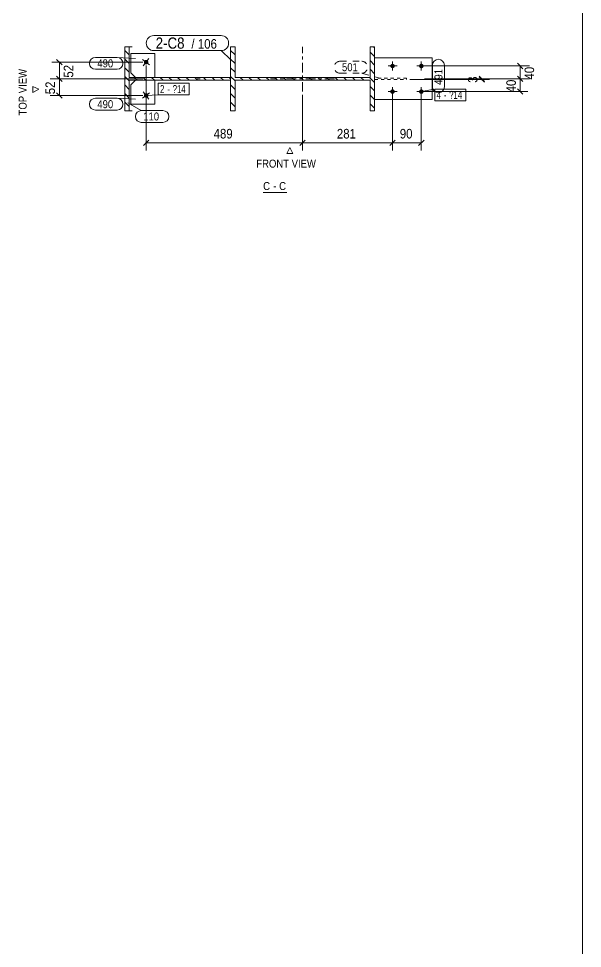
# Model space of a CAD drawing. Header units: millimetres. Extents: x 2 to 579, y 1 to 825.
# Drawn here: x 402.8 to 579, y 295.7 to 586.2 of the extents above; entities that cross this region are included whole.
import ezdxf

# ---------------------------------------------------------------- set-up
doc = ezdxf.new("R2010")
doc.units = ezdxf.units.MM
for name, pattern in [('XKITLINE00', [0]), ('XKITLINE01', [4, 1, -1, 1, -1]), ('XKITLINE02', [4, 2, -2]), ('XKITLINE03', [6, 3, -1, 1, -1])]:
    doc.linetypes.add(name, pattern=pattern)
for name, color, linetype, lineweight in [('Bolt', 3, 'Continuous', 0), ('BoltMark', 7, 'Continuous', 0), ('Dimensions', 7, 'Continuous', 0), ('DrawingSheet', 5, 'Continuous', 0), ('OtherObjectType', 7, 'Continuous', 0), ('Part', 2, 'Continuous', 0), ('PartMark', 7, 'Continuous', 0)]:
    doc.layers.add(name, color=color, linetype=linetype, lineweight=lineweight)
doc.styles.add('ARIAL', font='ARIAL.TTF')
doc.styles.add('ARIAL_NARROW', font='ARIALN.TTF')

# ---------------------------------------------------------------- blocks, each defined once
blk = doc.blocks.new('*A3')
at = {"layer": 'Part', "color": 7, "linetype": 'XKITLINE00', "lineweight": 0}
for p, q in [((470.47, 574.85), (469.07, 576.25)), ((514.07, 574.35), (512.67, 575.75)), ((514.07, 577.05), (513.73, 577.39)), ((470.47, 572.15), (469.07, 573.55)), ((514.07, 571.66), (512.67, 573.06)), ((470.47, 569.46), (469.07, 570.86)), ((514.07, 568.96), (512.67, 570.36)), ((470.47, 566.76), (469.07, 568.16)), ((472.99, 566.94), (472.09, 567.84)), ((475.69, 566.94), (474.79, 567.84)), ((478.38, 566.94), (477.48, 567.84)), ((481.08, 566.94), (480.18, 567.84)), ((483.77, 566.94), (482.87, 567.84)), ((486.46, 566.94), (485.56, 567.84)), ((489.16, 566.94), (488.26, 567.84)), ((491.85, 566.94), (490.95, 567.84)), ((494.55, 566.94), (493.65, 567.84)), ((497.24, 566.94), (496.34, 567.84)), ((499.93, 566.94), (499.03, 567.84)), ((502.63, 566.94), (501.73, 567.84)), ((505.32, 566.94), (504.42, 567.84)), ((508.02, 566.94), (507.12, 567.84)), ((510.71, 566.94), (509.81, 567.84)), ((514.07, 566.27), (512.5, 567.84)), ((470.47, 564.07), (469.07, 565.47)), ((514.07, 563.58), (512.67, 564.98)), ((470.47, 561.38), (469.07, 562.78)), ((514.07, 560.88), (512.67, 562.28)), ((470.42, 558.73), (469.07, 560.08)), ((470.47, 558.68), (470.42, 558.73)), ((514.07, 558.19), (512.67, 559.59)), ((469.07, 557.39), (469.07, 557.39)), ((469.07, 557.39), (469.07, 557.39))]:
    blk.add_line(p, q, dxfattribs=at)
blk = doc.blocks.new('*A4')
at = {"layer": 'Part', "color": 7, "linetype": 'XKITLINE00', "lineweight": 0}
for p, q in [((437.41, 574.84), (436, 576.25)), ((437.41, 572.15), (436, 573.55)), ((437.41, 569.45), (436, 570.86)), ((437.41, 566.76), (436, 568.16)), ((439.92, 566.94), (439.02, 567.84)), ((442.61, 566.94), (441.71, 567.84)), ((445.31, 566.94), (444.41, 567.84)), ((448, 566.94), (447.1, 567.84)), ((450.7, 566.94), (449.8, 567.84)), ((453.39, 566.94), (452.49, 567.84)), ((456.09, 566.94), (455.19, 567.84)), ((458.78, 566.94), (457.88, 567.84)), ((461.47, 566.94), (460.57, 567.84)), ((464.17, 566.94), (463.27, 567.84)), ((466.86, 566.94), (465.96, 567.84)), ((469.07, 567.42), (468.66, 567.84)), ((437.41, 564.06), (436, 565.47)), ((437.41, 561.37), (436, 562.78)), ((437.35, 558.73), (436, 560.08)), ((437.41, 558.68), (437.35, 558.73))]:
    blk.add_line(p, q, dxfattribs=at)
blk = doc.blocks.new('*A79')
at = {"layer": 'Bolt'}
for points in [[(519.64, 570.69), (519.6, 570.69), (519.57, 570.7), (519.54, 570.7), (519.5, 570.71), (519.47, 570.72), (519.44, 570.73), (519.4, 570.74), (519.37, 570.76), (519.34, 570.77), (519.31, 570.79), (519.28, 570.81), (519.26, 570.83), (519.23, 570.85), (519.2, 570.87), (519.18, 570.89), (519.15, 570.92), (519.13, 570.94), (519.11, 570.97), (519.09, 571), (519.07, 571.03), (519.06, 571.06), (519.04, 571.09), (519.03, 571.12), (519.01, 571.15), (519, 571.18), (518.99, 571.22), (518.99, 571.25), (518.98, 571.29), (518.98, 571.32), (518.97, 571.35), (518.97, 571.39), (518.97, 571.42), (518.98, 571.46), (518.98, 571.49), (518.99, 571.52), (518.99, 571.56), (519, 571.59), (519.01, 571.62), (519.03, 571.66), (519.04, 571.69), (519.06, 571.72), (519.07, 571.75), (519.09, 571.78), (519.11, 571.8), (519.13, 571.83), (519.15, 571.86), (519.18, 571.88), (519.2, 571.91), (519.23, 571.93), (519.26, 571.95), (519.28, 571.97), (519.31, 571.99), (519.34, 572.01), (519.37, 572.02), (519.4, 572.03), (519.44, 572.05), (519.47, 572.06), (519.5, 572.07), (519.54, 572.07), (519.57, 572.08), (519.6, 572.08), (519.64, 572.09), (519.67, 572.09), (519.71, 572.09), (519.74, 572.08), (519.78, 572.08), (519.81, 572.07), (519.84, 572.07), (519.88, 572.06), (519.91, 572.05), (519.94, 572.03), (519.97, 572.02), (520, 572.01), (520.03, 571.99), (520.06, 571.97), (520.09, 571.95), (520.12, 571.93), (520.14, 571.91), (520.17, 571.88), (520.19, 571.86), (520.21, 571.83), (520.23, 571.8), (520.25, 571.78), (520.27, 571.75), (520.29, 571.72), (520.31, 571.69), (520.32, 571.66), (520.33, 571.62), (520.34, 571.59), (520.35, 571.56), (520.36, 571.52), (520.37, 571.49), (520.37, 571.46), (520.37, 571.42), (520.37, 571.39), (520.37, 571.35), (520.37, 571.32), (520.37, 571.29), (520.36, 571.25), (520.35, 571.22), (520.34, 571.18), (520.33, 571.15), (520.32, 571.12), (520.31, 571.09), (520.29, 571.06), (520.27, 571.03), (520.25, 571), (520.23, 570.97), (520.21, 570.94), (520.19, 570.92), (520.17, 570.89), (520.14, 570.87), (520.12, 570.85), (520.09, 570.83), (520.06, 570.81), (520.03, 570.79), (520, 570.77), (519.97, 570.76), (519.94, 570.74), (519.91, 570.73), (519.88, 570.72), (519.84, 570.71), (519.81, 570.7), (519.78, 570.7), (519.74, 570.69), (519.71, 570.69), (519.67, 570.69)], [(528.64, 570.69), (528.6, 570.69), (528.57, 570.7), (528.54, 570.7), (528.5, 570.71), (528.47, 570.72), (528.44, 570.73), (528.4, 570.74), (528.37, 570.76), (528.34, 570.77), (528.31, 570.79), (528.28, 570.81), (528.26, 570.83), (528.23, 570.85), (528.2, 570.87), (528.18, 570.89), (528.15, 570.92), (528.13, 570.94), (528.11, 570.97), (528.09, 571), (528.07, 571.03), (528.06, 571.06), (528.04, 571.09), (528.03, 571.12), (528.01, 571.15), (528, 571.18), (527.99, 571.22), (527.99, 571.25), (527.98, 571.29), (527.98, 571.32), (527.97, 571.35), (527.97, 571.39), (527.97, 571.42), (527.98, 571.46), (527.98, 571.49), (527.99, 571.52), (527.99, 571.56), (528, 571.59), (528.01, 571.62), (528.03, 571.66), (528.04, 571.69), (528.06, 571.72), (528.07, 571.75), (528.09, 571.78), (528.11, 571.8), (528.13, 571.83), (528.15, 571.86), (528.18, 571.88), (528.2, 571.91), (528.23, 571.93), (528.26, 571.95), (528.28, 571.97), (528.31, 571.99), (528.34, 572.01), (528.37, 572.02), (528.4, 572.03), (528.44, 572.05), (528.47, 572.06), (528.5, 572.07), (528.54, 572.07), (528.57, 572.08), (528.6, 572.08), (528.64, 572.09), (528.67, 572.09), (528.71, 572.09), (528.74, 572.08), (528.78, 572.08), (528.81, 572.07), (528.84, 572.07), (528.88, 572.06), (528.91, 572.05), (528.94, 572.03), (528.97, 572.02), (529, 572.01), (529.03, 571.99), (529.06, 571.97), (529.09, 571.95), (529.12, 571.93), (529.14, 571.91), (529.17, 571.88), (529.19, 571.86), (529.21, 571.83), (529.23, 571.8), (529.25, 571.78), (529.27, 571.75), (529.29, 571.72), (529.31, 571.69), (529.32, 571.66), (529.33, 571.62), (529.34, 571.59), (529.35, 571.56), (529.36, 571.52), (529.37, 571.49), (529.37, 571.46), (529.37, 571.42), (529.37, 571.39), (529.37, 571.35), (529.37, 571.32), (529.37, 571.29), (529.36, 571.25), (529.35, 571.22), (529.34, 571.18), (529.33, 571.15), (529.32, 571.12), (529.31, 571.09), (529.29, 571.06), (529.27, 571.03), (529.25, 571), (529.23, 570.97), (529.21, 570.94), (529.19, 570.92), (529.17, 570.89), (529.14, 570.87), (529.12, 570.85), (529.09, 570.83), (529.06, 570.81), (529.03, 570.79), (529, 570.77), (528.97, 570.76), (528.94, 570.74), (528.91, 570.73), (528.88, 570.72), (528.84, 570.71), (528.81, 570.7), (528.78, 570.7), (528.74, 570.69), (528.71, 570.69), (528.67, 570.69)], [(519.64, 562.69), (519.6, 562.69), (519.57, 562.7), (519.54, 562.7), (519.5, 562.71), (519.47, 562.72), (519.44, 562.73), (519.4, 562.74), (519.37, 562.76), (519.34, 562.77), (519.31, 562.79), (519.28, 562.81), (519.26, 562.83), (519.23, 562.85), (519.2, 562.87), (519.18, 562.89), (519.15, 562.92), (519.13, 562.94), (519.11, 562.97), (519.09, 563), (519.07, 563.03), (519.06, 563.06), (519.04, 563.09), (519.03, 563.12), (519.01, 563.15), (519, 563.18), (518.99, 563.22), (518.99, 563.25), (518.98, 563.29), (518.98, 563.32), (518.97, 563.35), (518.97, 563.39), (518.97, 563.42), (518.98, 563.46), (518.98, 563.49), (518.99, 563.52), (518.99, 563.56), (519, 563.59), (519.01, 563.62), (519.03, 563.66), (519.04, 563.69), (519.06, 563.72), (519.07, 563.75), (519.09, 563.78), (519.11, 563.8), (519.13, 563.83), (519.15, 563.86), (519.18, 563.88), (519.2, 563.91), (519.23, 563.93), (519.26, 563.95), (519.28, 563.97), (519.31, 563.99), (519.34, 564.01), (519.37, 564.02), (519.4, 564.03), (519.44, 564.05), (519.47, 564.06), (519.5, 564.07), (519.54, 564.07), (519.57, 564.08), (519.6, 564.08), (519.64, 564.09), (519.67, 564.09), (519.71, 564.09), (519.74, 564.08), (519.78, 564.08), (519.81, 564.07), (519.84, 564.07), (519.88, 564.06), (519.91, 564.05), (519.94, 564.03), (519.97, 564.02), (520, 564.01), (520.03, 563.99), (520.06, 563.97), (520.09, 563.95), (520.12, 563.93), (520.14, 563.91), (520.17, 563.88), (520.19, 563.86), (520.21, 563.83), (520.23, 563.8), (520.25, 563.78), (520.27, 563.75), (520.29, 563.72), (520.31, 563.69), (520.32, 563.66), (520.33, 563.62), (520.34, 563.59), (520.35, 563.56), (520.36, 563.52), (520.37, 563.49), (520.37, 563.46), (520.37, 563.42), (520.37, 563.39), (520.37, 563.35), (520.37, 563.32), (520.37, 563.29), (520.36, 563.25), (520.35, 563.22), (520.34, 563.18), (520.33, 563.15), (520.32, 563.12), (520.31, 563.09), (520.29, 563.06), (520.27, 563.03), (520.25, 563), (520.23, 562.97), (520.21, 562.94), (520.19, 562.92), (520.17, 562.89), (520.14, 562.87), (520.12, 562.85), (520.09, 562.83), (520.06, 562.81), (520.03, 562.79), (520, 562.77), (519.97, 562.76), (519.94, 562.74), (519.91, 562.73), (519.88, 562.72), (519.84, 562.71), (519.81, 562.7), (519.78, 562.7), (519.74, 562.69), (519.71, 562.69), (519.67, 562.69)], [(528.64, 562.69), (528.6, 562.69), (528.57, 562.7), (528.54, 562.7), (528.5, 562.71), (528.47, 562.72), (528.44, 562.73), (528.4, 562.74), (528.37, 562.76), (528.34, 562.77), (528.31, 562.79), (528.28, 562.81), (528.26, 562.83), (528.23, 562.85), (528.2, 562.87), (528.18, 562.89), (528.15, 562.92), (528.13, 562.94), (528.11, 562.97), (528.09, 563), (528.07, 563.03), (528.06, 563.06), (528.04, 563.09), (528.03, 563.12), (528.01, 563.15), (528, 563.18), (527.99, 563.22), (527.99, 563.25), (527.98, 563.29), (527.98, 563.32), (527.97, 563.35), (527.97, 563.39), (527.97, 563.42), (527.98, 563.46), (527.98, 563.49), (527.99, 563.52), (527.99, 563.56), (528, 563.59), (528.01, 563.62), (528.03, 563.66), (528.04, 563.69), (528.06, 563.72), (528.07, 563.75), (528.09, 563.78), (528.11, 563.8), (528.13, 563.83), (528.15, 563.86), (528.18, 563.88), (528.2, 563.91), (528.23, 563.93), (528.26, 563.95), (528.28, 563.97), (528.31, 563.99), (528.34, 564.01), (528.37, 564.02), (528.4, 564.03), (528.44, 564.05), (528.47, 564.06), (528.5, 564.07), (528.54, 564.07), (528.57, 564.08), (528.6, 564.08), (528.64, 564.09), (528.67, 564.09), (528.71, 564.09), (528.74, 564.08), (528.78, 564.08), (528.81, 564.07), (528.84, 564.07), (528.88, 564.06), (528.91, 564.05), (528.94, 564.03), (528.97, 564.02), (529, 564.01), (529.03, 563.99), (529.06, 563.97), (529.09, 563.95), (529.12, 563.93), (529.14, 563.91), (529.17, 563.88), (529.19, 563.86), (529.21, 563.83), (529.23, 563.8), (529.25, 563.78), (529.27, 563.75), (529.29, 563.72), (529.31, 563.69), (529.32, 563.66), (529.33, 563.62), (529.34, 563.59), (529.35, 563.56), (529.36, 563.52), (529.37, 563.49), (529.37, 563.46), (529.37, 563.42), (529.37, 563.39), (529.37, 563.35), (529.37, 563.32), (529.37, 563.29), (529.36, 563.25), (529.35, 563.22), (529.34, 563.18), (529.33, 563.15), (529.32, 563.12), (529.31, 563.09), (529.29, 563.06), (529.27, 563.03), (529.25, 563), (529.23, 562.97), (529.21, 562.94), (529.19, 562.92), (529.17, 562.89), (529.14, 562.87), (529.12, 562.85), (529.09, 562.83), (529.06, 562.81), (529.03, 562.79), (529, 562.77), (528.97, 562.76), (528.94, 562.74), (528.91, 562.73), (528.88, 562.72), (528.84, 562.71), (528.81, 562.7), (528.78, 562.7), (528.74, 562.69), (528.71, 562.69), (528.67, 562.69)]]:
    blk.add_hatch(color=3, dxfattribs=at).paths.add_polyline_path(points, flags=17)
at = {"layer": 'Bolt', "color": 3, "linetype": 'XKITLINE00', "lineweight": 0}
for p, q in [((519.67, 569.99), (519.67, 572.79)), ((528.67, 569.99), (528.67, 572.79)), ((521.07, 571.39), (518.27, 571.39)), ((530.07, 571.39), (527.27, 571.39)), ((519.67, 561.99), (519.67, 564.79)), ((528.67, 561.99), (528.67, 564.79)), ((521.07, 563.39), (518.27, 563.39)), ((530.07, 563.39), (527.27, 563.39))]:
    blk.add_line(p, q, dxfattribs=at)
blk = doc.blocks.new('*A80')
at = {"layer": 'Bolt'}
blk.add_hatch(color=3, dxfattribs=at).paths.add_polyline_path([(442.14, 573.04), (442.16, 573.07), (442.19, 573.09), (442.21, 573.12), (442.24, 573.14), (442.27, 573.16), (442.3, 573.18), (442.32, 573.2), (442.35, 573.21), (442.39, 573.23), (442.42, 573.24), (442.45, 573.25), (442.48, 573.26), (442.52, 573.27), (442.55, 573.28), (442.58, 573.28), (442.62, 573.29), (442.65, 573.29), (442.69, 573.29), (442.72, 573.29), (442.76, 573.28), (442.79, 573.28), (442.82, 573.27), (442.86, 573.26), (442.89, 573.25), (442.92, 573.24), (442.95, 573.23), (442.98, 573.21), (443.01, 573.2), (443.04, 573.18), (443.07, 573.16), (443.1, 573.14), (443.13, 573.12), (443.15, 573.1), (443.18, 573.07), (443.2, 573.05), (443.22, 573.02), (443.24, 572.99), (443.26, 572.96), (443.28, 572.93), (443.3, 572.9), (443.31, 572.87), (443.32, 572.84), (443.33, 572.81), (443.34, 572.78), (443.35, 572.74), (443.36, 572.71), (443.37, 572.67), (443.37, 572.64), (443.37, 572.61), (443.37, 572.57), (443.37, 572.54), (443.37, 572.5), (443.36, 572.47), (443.35, 572.44), (443.35, 572.4), (443.34, 572.37), (443.32, 572.34), (443.31, 572.31), (443.3, 572.27), (443.28, 572.24), (443.26, 572.21), (443.24, 572.19), (443.22, 572.16), (443.2, 572.13), (443.18, 572.11), (443.15, 572.08), (443.13, 572.06), (443.1, 572.04), (443.07, 572.02), (443.05, 572), (443.02, 571.98), (442.99, 571.96), (442.96, 571.95), (442.92, 571.94), (442.89, 571.92), (442.86, 571.91), (442.83, 571.91), (442.79, 571.9), (442.76, 571.89), (442.72, 571.89), (442.69, 571.89), (442.65, 571.89), (442.62, 571.89), (442.59, 571.89), (442.55, 571.9), (442.52, 571.9), (442.49, 571.91), (442.45, 571.92), (442.42, 571.93), (442.39, 571.95), (442.36, 571.96), (442.33, 571.98), (442.3, 572), (442.27, 572.01), (442.24, 572.04), (442.21, 572.06), (442.19, 572.08), (442.16, 572.1), (442.14, 572.13), (442.12, 572.16), (442.1, 572.18), (442.08, 572.21), (442.06, 572.24), (442.05, 572.27), (442.03, 572.3), (442.02, 572.33), (442.01, 572.37), (442, 572.4), (441.99, 572.43), (441.98, 572.47), (441.98, 572.5), (441.97, 572.54), (441.97, 572.57), (441.97, 572.6), (441.97, 572.64), (441.98, 572.67), (441.98, 572.71), (441.99, 572.74), (442, 572.77), (442.01, 572.81), (442.02, 572.84), (442.03, 572.87), (442.04, 572.9), (442.06, 572.93), (442.08, 572.96), (442.1, 572.99), (442.12, 573.02)], flags=17)
at = {"layer": 'Bolt', "color": 3, "linetype": 'XKITLINE00', "lineweight": 0}
for p, q in [((441.57, 573.45), (443.78, 571.73)), ((441.81, 571.48), (443.53, 573.69))]:
    blk.add_line(p, q, dxfattribs=at)
blk = doc.blocks.new('*A81')
at = {"layer": 'Bolt'}
blk.add_hatch(color=3, dxfattribs=at).paths.add_polyline_path([(443.24, 562.59), (443.26, 562.56), (443.28, 562.53), (443.3, 562.5), (443.31, 562.47), (443.32, 562.44), (443.34, 562.41), (443.35, 562.37), (443.35, 562.34), (443.36, 562.31), (443.37, 562.27), (443.37, 562.24), (443.37, 562.2), (443.37, 562.17), (443.37, 562.14), (443.37, 562.1), (443.36, 562.07), (443.35, 562.03), (443.34, 562), (443.33, 561.97), (443.32, 561.93), (443.31, 561.9), (443.3, 561.87), (443.28, 561.84), (443.26, 561.81), (443.24, 561.78), (443.22, 561.76), (443.2, 561.73), (443.18, 561.7), (443.15, 561.68), (443.13, 561.66), (443.1, 561.64), (443.07, 561.61), (443.04, 561.6), (443.01, 561.58), (442.98, 561.56), (442.95, 561.55), (442.92, 561.53), (442.89, 561.52), (442.86, 561.51), (442.82, 561.5), (442.79, 561.5), (442.76, 561.49), (442.72, 561.49), (442.69, 561.49), (442.65, 561.49), (442.62, 561.49), (442.58, 561.49), (442.55, 561.5), (442.52, 561.51), (442.48, 561.51), (442.45, 561.52), (442.42, 561.54), (442.39, 561.55), (442.35, 561.56), (442.32, 561.58), (442.3, 561.6), (442.27, 561.62), (442.24, 561.64), (442.21, 561.66), (442.19, 561.68), (442.16, 561.71), (442.14, 561.73), (442.12, 561.76), (442.1, 561.79), (442.08, 561.81), (442.06, 561.84), (442.04, 561.87), (442.03, 561.91), (442.02, 561.94), (442.01, 561.97), (442, 562), (441.99, 562.04), (441.98, 562.07), (441.98, 562.1), (441.97, 562.14), (441.97, 562.17), (441.97, 562.21), (441.97, 562.24), (441.98, 562.27), (441.98, 562.31), (441.99, 562.34), (442, 562.38), (442.01, 562.41), (442.02, 562.44), (442.03, 562.47), (442.05, 562.5), (442.06, 562.53), (442.08, 562.56), (442.1, 562.59), (442.12, 562.62), (442.14, 562.65), (442.16, 562.67), (442.19, 562.7), (442.21, 562.72), (442.24, 562.74), (442.27, 562.76), (442.3, 562.78), (442.33, 562.8), (442.36, 562.81), (442.39, 562.83), (442.42, 562.84), (442.45, 562.85), (442.49, 562.86), (442.52, 562.87), (442.55, 562.88), (442.59, 562.88), (442.62, 562.89), (442.65, 562.89), (442.69, 562.89), (442.72, 562.89), (442.76, 562.88), (442.79, 562.88), (442.83, 562.87), (442.86, 562.86), (442.89, 562.85), (442.92, 562.84), (442.96, 562.83), (442.99, 562.81), (443.02, 562.8), (443.05, 562.78), (443.07, 562.76), (443.1, 562.74), (443.13, 562.72), (443.15, 562.69), (443.18, 562.67), (443.2, 562.64), (443.22, 562.62)], flags=17)
at = {"layer": 'Bolt', "color": 3, "linetype": 'XKITLINE00', "lineweight": 0}
for p, q in [((443.78, 563.05), (441.57, 561.33)), ((441.81, 563.29), (443.53, 561.08))]:
    blk.add_line(p, q, dxfattribs=at)
blk = doc.blocks.new('*A82')
at = {"layer": 'Part', "color": 2, "linetype": 'XKITLINE00', "lineweight": 0}
for p, q in [((469.07, 557.39), (469.07, 577.39)), ((469.07, 577.39), (470.47, 577.39)), ((470.47, 577.39), (470.47, 567.84)), ((512.67, 567.84), (512.67, 577.39)), ((512.67, 577.39), (514.07, 577.39)), ((514.07, 577.39), (514.07, 557.39)), ((470.47, 567.84), (512.67, 567.84)), ((512.67, 566.94), (470.47, 566.94)), ((470.47, 566.94), (470.47, 557.39)), ((512.67, 557.39), (512.67, 566.94)), ((470.47, 557.39), (469.07, 557.39)), ((514.07, 557.39), (512.67, 557.39))]:
    blk.add_line(p, q, dxfattribs=at)
at = {"layer": 'Part', "color": 7, "linetype": 'XKITLINE03', "lineweight": 0}
for p, q in [((491.57, 557.39), (491.57, 577.39)), ((501.57, 567.39), (481.57, 567.39))]:
    blk.add_line(p, q, dxfattribs=at)
blk = doc.blocks.new('*A83')
at = {"layer": 'Part', "color": 2, "linetype": 'XKITLINE00', "lineweight": 0}
for p, q in [((436, 557.39), (436, 577.39)), ((436, 577.39), (438.37, 577.39)), ((437.41, 577.39), (437.41, 567.84)), ((437.41, 567.84), (469.07, 567.84)), ((469.07, 566.94), (437.41, 566.94)), ((437.41, 566.94), (437.41, 557.39)), ((469.07, 567.84), (469.07, 566.94)), ((436, 557.39), (438.37, 557.39))]:
    blk.add_line(p, q, dxfattribs=at)
at = {"layer": 'Part', "color": 7, "linetype": 'XKITLINE03', "lineweight": 0}
blk.add_line((458.6, 567.39), (459.56, 567.39), dxfattribs=at)
blk = doc.blocks.new('*A84')
at = {"layer": 'Part', "color": 2, "linetype": 'XKITLINE00', "lineweight": 0}
for p, q in [((532.07, 573.89), (514.07, 573.89)), ((532.07, 560.89), (532.07, 573.89)), ((514.07, 560.89), (532.07, 560.89))]:
    blk.add_line(p, q, dxfattribs=at)
at = {"layer": 'Part', "color": 7, "linetype": 'XKITLINE01', "lineweight": 0}
blk.add_line((514.07, 573.89), (514.07, 560.89), dxfattribs=at)
blk = doc.blocks.new('*A85')
at = {"layer": 'Part', "color": 7, "linetype": 'XKITLINE01', "lineweight": 0}
for p, q in [((524.07, 567.64), (514.07, 567.64)), ((514.07, 567.14), (514.07, 567.64)), ((514.07, 567.14), (524.07, 567.14)), ((524.07, 567.14), (524.07, 567.64))]:
    blk.add_line(p, q, dxfattribs=at)
blk = doc.blocks.new('*A86')
at = {"layer": 'Part', "color": 2, "linetype": 'XKITLINE00', "lineweight": 0}
for p, q in [((437.87, 575.29), (437.87, 569.29)), ((445.37, 575.29), (437.87, 575.29)), ((445.37, 567.84), (445.37, 575.29)), ((437.87, 569.29), (439.32, 567.84))]:
    blk.add_line(p, q, dxfattribs=at)
at = {"layer": 'Part', "color": 7, "linetype": 'XKITLINE01', "lineweight": 0}
for p, q in [((439.32, 567.84), (439.37, 567.79)), ((439.32, 567.84), (439.37, 567.79)), ((439.37, 567.79), (445.37, 567.79)), ((445.37, 567.79), (445.37, 567.84)), ((445.37, 567.79), (445.37, 567.84))]:
    blk.add_line(p, q, dxfattribs=at)
blk = doc.blocks.new('*A87')
at = {"layer": 'Part', "color": 2, "linetype": 'XKITLINE00', "lineweight": 0}
for p, q in [((437.87, 565.49), (439.32, 566.94)), ((445.37, 566.94), (445.37, 559.49)), ((437.87, 559.49), (437.87, 565.49)), ((445.37, 559.49), (437.87, 559.49))]:
    blk.add_line(p, q, dxfattribs=at)
at = {"layer": 'Part', "color": 7, "linetype": 'XKITLINE01', "lineweight": 0}
for p, q in [((439.37, 566.99), (439.32, 566.94)), ((439.32, 566.94), (439.37, 566.99)), ((439.37, 566.99), (445.37, 566.99)), ((445.37, 566.99), (445.37, 566.94)), ((445.37, 566.94), (445.37, 566.99))]:
    blk.add_line(p, q, dxfattribs=at)
blk = doc.blocks.new('*A106')
at = {"layer": 'DrawingSheet', "color": 5, "linetype": 'XKITLINE00', "lineweight": 0}
blk.add_line((579, 5), (579, 825), dxfattribs=at)
blk = doc.blocks.new('*A208')
at = {"layer": 'Dimensions', "color": 7, "linetype": 'XKITLINE00', "lineweight": 0}
for p, q in [((442.67, 571.59), (442.67, 544.99)), ((491.57, 561.19), (491.57, 544.99)), ((443.52, 548.24), (441.82, 546.54)), ((442.67, 547.39), (491.57, 547.39)), ((492.42, 548.24), (490.72, 546.54))]:
    blk.add_line(p, q, dxfattribs=at)
at = {"layer": 'Dimensions', "color": 3}
for p in [(442.67, 547.39), (491.57, 547.39)]:
    blk.add_point(p, dxfattribs=at)
at = {"layer": 'Dimensions', "color": 3, "style": 'ARIAL', "width": 0.85}
blk.add_text('489', height=3, dxfattribs=at).set_placement((463.78, 548.74))
blk = doc.blocks.new('*A209')
at = {"layer": 'Dimensions', "color": 7, "linetype": 'XKITLINE00', "lineweight": 0}
for p, q in [((491.57, 561.19), (491.57, 544.99)), ((519.67, 562.39), (519.67, 544.99)), ((492.42, 548.24), (490.72, 546.54)), ((491.57, 547.39), (519.67, 547.39)), ((520.52, 548.24), (518.82, 546.54))]:
    blk.add_line(p, q, dxfattribs=at)
at = {"layer": 'Dimensions', "color": 3}
for p in [(491.57, 547.39), (519.67, 547.39)]:
    blk.add_point(p, dxfattribs=at)
at = {"layer": 'Dimensions', "color": 3, "style": 'ARIAL', "width": 0.85}
blk.add_text('281', height=3, dxfattribs=at).set_placement((502.29, 548.74))
blk = doc.blocks.new('*A210')
at = {"layer": 'Dimensions', "color": 7, "linetype": 'XKITLINE00', "lineweight": 0}
for p, q in [((519.67, 562.39), (519.67, 544.99)), ((528.67, 562.39), (528.67, 544.99)), ((520.52, 548.24), (518.82, 546.54)), ((519.67, 547.39), (528.67, 547.39)), ((529.52, 548.24), (527.82, 546.54))]:
    blk.add_line(p, q, dxfattribs=at)
at = {"layer": 'Dimensions', "color": 3}
for p in [(519.67, 547.39), (528.67, 547.39)]:
    blk.add_point(p, dxfattribs=at)
at = {"layer": 'Dimensions', "color": 3, "style": 'ARIAL', "width": 0.85}
blk.add_text('90', height=3, dxfattribs=at).set_placement((521.95, 548.74))
blk = doc.blocks.new('*A211')
at = {"layer": 'Dimensions', "color": 7, "linetype": 'XKITLINE00', "lineweight": 0}
for p, q in [((441.67, 567.39), (412.72, 567.39)), ((414.72, 568.24), (416.42, 566.54)), ((415.57, 562.19), (415.57, 567.39)), ((441.67, 562.19), (412.72, 562.19)), ((414.72, 563.04), (416.42, 561.34))]:
    blk.add_line(p, q, dxfattribs=at)
at = {"layer": 'Dimensions', "color": 3}
for p in [(415.57, 567.39), (415.57, 562.19)]:
    blk.add_point(p, dxfattribs=at)
at = {"layer": 'Dimensions', "color": 3, "style": 'ARIAL', "width": 0.85}
blk.add_text('52', height=3, rotation=90.0002, dxfattribs=at).set_placement((414.22, 562.56))
blk = doc.blocks.new('*A212')
at = {"layer": 'Dimensions', "color": 7, "linetype": 'XKITLINE00', "lineweight": 0}
for p, q in [((441.67, 572.59), (413.17, 572.59)), ((414.72, 573.44), (416.42, 571.74)), ((415.57, 567.39), (415.57, 572.59)), ((441.67, 567.39), (413.17, 567.39)), ((414.72, 568.24), (416.42, 566.54))]:
    blk.add_line(p, q, dxfattribs=at)
at = {"layer": 'Dimensions', "color": 3}
for p in [(415.57, 572.59), (415.57, 567.39)]:
    blk.add_point(p, dxfattribs=at)
at = {"layer": 'Dimensions', "color": 3, "style": 'ARIAL', "width": 0.85}
blk.add_text('52', height=3, rotation=90.0002, dxfattribs=at).set_placement((419.92, 567.76))
blk = doc.blocks.new('*A213')
at = {"layer": 'Dimensions', "color": 7, "linetype": 'XKITLINE00', "lineweight": 0}
for p, q in [((529.67, 567.39), (561.97, 567.39)), ((558.72, 568.24), (560.42, 566.54)), ((559.57, 563.39), (559.57, 567.39)), ((558.72, 564.24), (560.42, 562.54)), ((529.67, 563.39), (561.97, 563.39))]:
    blk.add_line(p, q, dxfattribs=at)
at = {"layer": 'Dimensions', "color": 3}
for p in [(559.57, 567.39), (559.57, 563.39)]:
    blk.add_point(p, dxfattribs=at)
at = {"layer": 'Dimensions', "color": 3, "style": 'ARIAL', "width": 0.85}
blk.add_text('40', height=3, rotation=90.0002, dxfattribs=at).set_placement((558.22, 563.16))
blk = doc.blocks.new('*A214')
at = {"layer": 'Dimensions', "color": 7, "linetype": 'XKITLINE00', "lineweight": 0}
for p, q in [((558.72, 572.24), (560.42, 570.54)), ((529.67, 571.39), (562.42, 571.39)), ((559.57, 567.39), (559.57, 571.39)), ((529.67, 567.39), (562.42, 567.39)), ((558.72, 568.24), (560.42, 566.54))]:
    blk.add_line(p, q, dxfattribs=at)
at = {"layer": 'Dimensions', "color": 3}
for p in [(559.57, 571.39), (559.57, 567.39)]:
    blk.add_point(p, dxfattribs=at)
at = {"layer": 'Dimensions', "color": 3, "style": 'ARIAL', "width": 0.85}
blk.add_text('40', height=3, rotation=90.0002, dxfattribs=at).set_placement((563.92, 567.16))
blk = doc.blocks.new('*A215')
at = {"layer": 'Dimensions', "color": 7, "linetype": 'XKITLINE00', "lineweight": 0}
for p, q in [((525.07, 567.14), (549.97, 567.14)), ((529.67, 567.39), (549.97, 567.39)), ((546.72, 568.24), (548.42, 566.54)), ((546.72, 567.99), (548.42, 566.29)), ((547.57, 567.14), (547.57, 567.39))]:
    blk.add_line(p, q, dxfattribs=at)
at = {"layer": 'Dimensions', "color": 3}
for p in [(547.57, 567.39), (547.57, 567.14)]:
    blk.add_point(p, dxfattribs=at)
at = {"layer": 'Dimensions', "color": 3, "style": 'ARIAL', "width": 0.85}
blk.add_text('3', height=3, rotation=90.0002, dxfattribs=at).set_placement((546.22, 566.15))
blk = doc.blocks.new('*A216')
at = {"layer": 'BoltMark', "color": 7, "linetype": 'XKITLINE00', "lineweight": 0}
for p, q in [((446.44, 566.04), (456.13, 566.04)), ((446.44, 562.34), (446.44, 566.04)), ((456.13, 562.34), (456.13, 566.04)), ((442.67, 562.19), (446.44, 562.34)), ((446.44, 562.34), (456.13, 562.34))]:
    blk.add_line(p, q, dxfattribs=at)
at = {"layer": 'BoltMark', "color": 3, "style": 'ARIAL_NARROW', "width": 0.85}
for s, p in [('2', (447.04, 562.94)), ('-', (449.31, 562.94)), ('?14', (450.97, 562.94))]:
    blk.add_text(s, height=2.5, dxfattribs=at).set_placement(p)
blk = doc.blocks.new('*A217')
at = {"layer": 'BoltMark', "color": 7, "linetype": 'XKITLINE00', "lineweight": 0}
for p, q in [((528.67, 563.39), (532.84, 564.2)), ((532.84, 564.2), (542.53, 564.2)), ((532.84, 560.5), (532.84, 564.2)), ((542.53, 560.5), (542.53, 564.2)), ((532.84, 560.5), (542.53, 560.5))]:
    blk.add_line(p, q, dxfattribs=at)
at = {"layer": 'BoltMark', "color": 3, "style": 'ARIAL_NARROW', "width": 0.85}
for s, p in [('4', (533.44, 561.1)), ('?14', (537.37, 561.1)), ('-', (535.71, 561.1))]:
    blk.add_text(s, height=2.5, dxfattribs=at).set_placement(p)
blk = doc.blocks.new('*A218')
at = {"layer": 'PartMark', "color": 7, "linetype": 'XKITLINE00', "lineweight": 0}
for p, q in [((426.84, 561.31), (433.6, 561.31)), ((439.4, 561.02), (433.6, 561.31)), ((426.84, 557.61), (433.6, 557.61))]:
    blk.add_line(p, q, dxfattribs=at)
for centre, start, end in [((426.84, 559.46), 90, 270), ((433.6, 559.46), 270, 90)]:
    blk.add_arc(centre, 1.85, start, end, dxfattribs=at)
at = {"layer": 'PartMark', "color": 3, "style": 'ARIAL', "width": 0.85}
blk.add_text('490', height=2.5, dxfattribs=at).set_placement((427.44, 558.21))
blk = doc.blocks.new('*A219')
at = {"layer": 'PartMark', "color": 7, "linetype": 'XKITLINE00', "lineweight": 0}
for p, q in [((426.84, 574.06), (433.6, 574.06)), ((439.4, 573.76), (433.6, 574.06)), ((426.84, 570.36), (433.6, 570.36))]:
    blk.add_line(p, q, dxfattribs=at)
for centre, start, end in [((426.84, 572.21), 90, 270), ((433.6, 572.21), 270, 90)]:
    blk.add_arc(centre, 1.85, start, end, dxfattribs=at)
at = {"layer": 'PartMark', "color": 3, "style": 'ARIAL', "width": 0.85}
blk.add_text('490', height=2.5, dxfattribs=at).set_placement((427.44, 570.96))
blk = doc.blocks.new('*A220')
at = {"layer": 'PartMark', "color": 7, "linetype": 'XKITLINE02', "lineweight": 0}
for p, q in [((503.28, 572.86), (510.04, 572.86)), ((503.28, 569.16), (510.04, 569.16)), ((516.1, 567.51), (510.04, 569.16))]:
    blk.add_line(p, q, dxfattribs=at)
for centre, start, end in [((503.28, 571.01), 90, 270), ((510.04, 571.01), 270, 90)]:
    blk.add_arc(centre, 1.85, start, end, dxfattribs=at)
at = {"layer": 'PartMark', "color": 3, "style": 'ARIAL', "width": 0.85}
blk.add_text('501', height=2.5, dxfattribs=at).set_placement((503.88, 569.76))
blk = doc.blocks.new('*A221')
at = {"layer": 'PartMark', "color": 7, "linetype": 'XKITLINE00', "lineweight": 0}
for p, q in [((532.17, 564.88), (532.17, 571.64)), ((535.87, 564.88), (535.87, 571.64))]:
    blk.add_line(p, q, dxfattribs=at)
for centre, start, end in [((534.02, 571.64), 0, 180), ((534.02, 564.88), 180, 0)]:
    blk.add_arc(centre, 1.85, start, end, dxfattribs=at)
at = {"layer": 'PartMark', "color": 3, "style": 'ARIAL', "width": 0.85}
blk.add_text('491', height=2.5, rotation=90.0002, dxfattribs=at).set_placement((535.27, 565.48))
blk = doc.blocks.new('*A222')
at = {"layer": 'PartMark', "color": 7, "linetype": 'XKITLINE00', "lineweight": 0}
for p, q in [((436.94, 559.87), (441.18, 557.47)), ((441.18, 557.47), (447.94, 557.47)), ((441.18, 553.77), (447.94, 553.77))]:
    blk.add_line(p, q, dxfattribs=at)
for centre, start, end in [((441.18, 555.62), 90, 270), ((447.94, 555.62), 270, 90)]:
    blk.add_arc(centre, 1.85, start, end, dxfattribs=at)
at = {"layer": 'PartMark', "color": 3, "style": 'ARIAL', "width": 0.85}
blk.add_text('110', height=2.5, dxfattribs=at).set_placement((441.78, 554.37))
blk = doc.blocks.new('*A223')
at = {"layer": 'PartMark', "color": 7, "linetype": 'XKITLINE00', "lineweight": 0}
for p, q in [((445.07, 580.9), (466.12, 580.9)), ((445.07, 576.2), (466.12, 576.2)), ((469.12, 573.36), (466.12, 576.2))]:
    blk.add_line(p, q, dxfattribs=at)
for centre, start, end in [((445.07, 578.55), 90, 270), ((466.12, 578.55), 270, 90)]:
    blk.add_arc(centre, 2.35, start, end, dxfattribs=at)
at = {"layer": 'PartMark', "color": 1, "style": 'ARIAL', "width": 0.85}
blk.add_text('2-C8', height=3.5, dxfattribs=at).set_placement((445.67, 576.8))
at = {"layer": 'PartMark', "color": 3, "style": 'ARIAL', "width": 0.85}
for s, p in [('/', (456.83, 576.8)), ('106', (458.85, 576.8))]:
    blk.add_text(s, height=3, dxfattribs=at).set_placement(p)
blk = doc.blocks.new('*A224')
at = {"layer": 'OtherObjectType', "color": 7, "linetype": 'XKITLINE00', "lineweight": 0}
for p, q in [((407.25, 563.16), (407.25, 565.03)), ((407.25, 565.03), (409.12, 564.1)), ((409.12, 564.1), (407.25, 563.16)), ((409.12, 564.1), (409.12, 564.1)), ((486.64, 544.01), (487.57, 545.89)), ((488.51, 544.01), (486.64, 544.01)), ((487.57, 545.89), (488.51, 544.01)), ((487.57, 545.89), (487.57, 545.89)), ((479.24, 531.89), (486.66, 531.89))]:
    blk.add_line(p, q, dxfattribs=at)
at = {"layer": 'OtherObjectType', "color": 7, "style": 'ARIAL', "width": 0.85}
blk.add_text('TOP VIEW', height=2.5, rotation=90, dxfattribs=at).set_placement((405.37, 555.95))
for s, p in [('FRONT VIEW', (477.11, 539.64)), ('C', (479.24, 532.64)), ('C', (484.25, 532.64)), ('-', (482.39, 532.64))]:
    blk.add_text(s, height=2.5, dxfattribs=at).set_placement(p)

msp = doc.modelspace()

# ---------------------------------------------------------------- block references
at = {"lineweight": 0}
for name in ['*A106', '*A223', '*A83', '*A4', '*A86', '*A3', '*A82', '*A212', '*A219', '*A80', '*A220', '*A84', '*A79', '*A214', '*A221', '*A208', '*A211', '*A87', '*A85', '*A215', '*A213', '*A216', '*A217', '*A218', '*A81', '*A209', '*A210', '*A222']:
    msp.add_blockref(name, (0, 0), dxfattribs=at)
at = {"layer": 'OtherObjectType', "lineweight": 0}
msp.add_blockref('*A224', (0, 0), dxfattribs=at)

doc.saveas('drawing.dxf')
